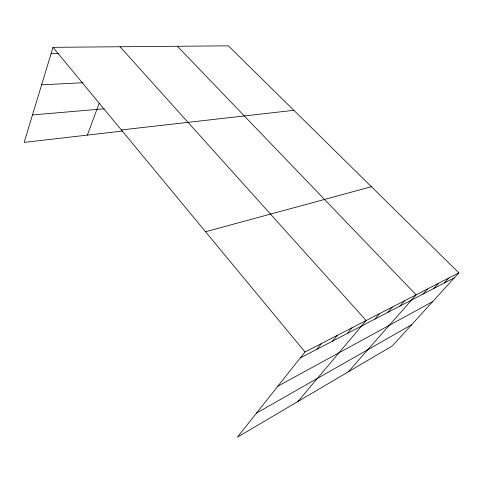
<?xml version="1.0" encoding="UTF-8"?>
<svg xmlns="http://www.w3.org/2000/svg" width="483" height="483" viewBox="0 0 483 483"><rect width="100%" height="100%" fill="white"/><g stroke="black" fill="none" stroke-linecap="round" stroke-linejoin="round"><path stroke-width="0.72" d="M458.85 272.859L305.002 351.98L237.394 437.169L392.431 345.846L458.85 272.859L228.393 45.831L53.009 47.328L24.15 142.4L122.465 131.056M87.381 135.101L99.202 103.145M316.848 349.287L321.539 343.473M332.509 341.143L337.206 335.413M347.368 333.415L352.059 327.776M297.872 401.542L366.162 320.525L120.062 46.754M374.911 319.094L379.572 313.63M387.692 312.447L392.341 307.061M399.888 306.107L404.512 300.8M348.394 371.783L416.123 294.829L177.4 46.265M422.975 294.105L427.546 288.961M433.909 288.417L438.449 283.352M444.366 282.978L448.876 277.991M256.515 413.08L411.637 324.739M277.84 386.207L432.659 301.64M300.311 357.885L454.376 277.773M205.553 231.743L371.397 186.71M121.348 129.945L293.845 110.311M32.488 114.93L104.201 108.814M41.623 84.845L83.01 82.708M51.065 53.74L58.455 53.619M53.009 47.328L305.002 351.98"/></g></svg>
